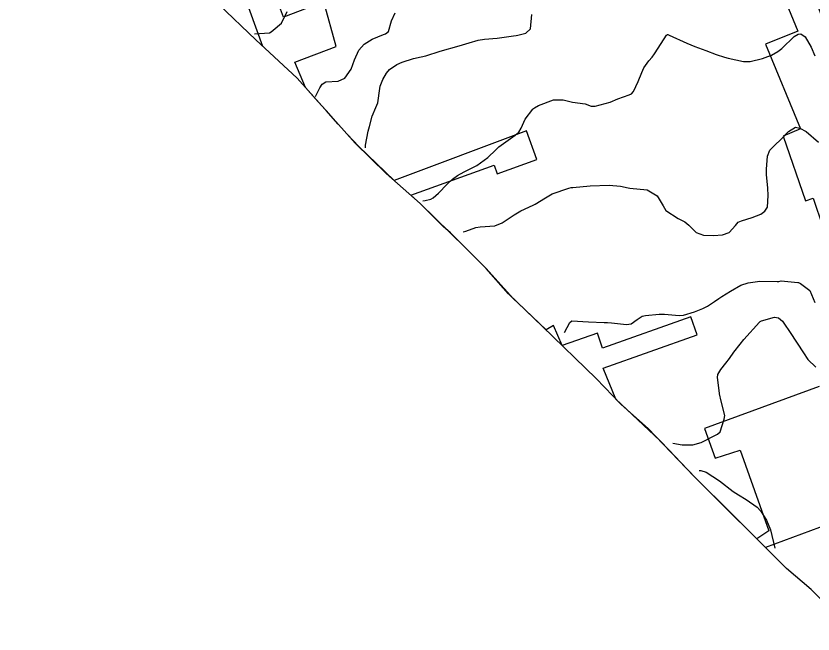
# Model space of a CAD drawing. Header units: metres. Extents: x 298520 to 308411, y 7433745 to 7450750.
# Drawn here: x 303695.8 to 303779.8, y 7439978.8 to 7440043.9 of the extents above; entities that cross this region are included whole.
import ezdxf

# ---------------------------------------------------------------- set-up
doc = ezdxf.new("R2010")
doc.units = ezdxf.units.M
doc.header["$LTSCALE"] = 10
for name, color, linetype in [('Area', 45, 'Continuous'), ('Curvas de Nivel 1m', 11, 'Continuous'), ('Curvas de Nivel 5m', 15, 'Continuous'), ('Edificações', 30, 'Continuous'), ('Vias Primárias', 230, 'Continuous')]:
    doc.layers.add(name, color=color, linetype=linetype)

msp = doc.modelspace()

# ---------------------------------------------------------------- linework, layer by layer
at = {"layer": 'Area'}
msp.add_polyline3d([(303784.294, 7439978.785, 766.414), (303779.577, 7439983.481, 761.784), (303776.994, 7439985.693, 761.784), (303767.222, 7439995.415, 766.123), (303762.395, 7440000.458, 766.893), (303759.554, 7440002.972, 767.424), (303756.935, 7440005.701, 760.283), (303751.263, 7440011.204, 764.243), (303747.683, 7440014.62, 764.313), (303745.315, 7440017.312, 759.483), (303741.565, 7440021.06, 762.684), (303740.802, 7440021.731, 762.864), (303740.326, 7440022.171, 762.853), (303738.381, 7440024.138, 757.934), (303734.786, 7440027.311, 757.384), (303731.514, 7440030.512, 762.293), (303725.392, 7440037.358, 757.513), (303721.03, 7440041.379, 755.014), (303705.439, 7440056.318, 752.703)], dxfattribs=at)
at = {"layer": 'Curvas de Nivel 1m', "flags": 128}
for points, elevation in [([(303727.343, 7440035.42), (303727.777, 7440036.34), (303728.031, 7440036.734), (303728.432, 7440036.959), (303729.713, 7440037.038), (303730.438, 7440037.34), (303731.084, 7440038.301), (303731.447, 7440039.279), (303731.908, 7440040.288), (303732.48, 7440040.946), (303733.305, 7440041.451), (303734.49, 7440041.94), (303734.719, 7440042.029), (303735.043, 7440042.255), (303735.352, 7440043.409), (303735.736, 7440044.248)], 756), ([(303732.603, 7440030.03), (303732.595, 7440030.278), (303732.883, 7440031.76), (303733.026, 7440032.273), (303733.296, 7440033.365), (303733.701, 7440034.267), (303733.905, 7440034.768), (303734.116, 7440036.263), (303734.165, 7440036.524), (303734.437, 7440037.211), (303734.815, 7440037.889), (303735.121, 7440038.253), (303735.902, 7440038.802), (303736.461, 7440039.047), (303737.668, 7440039.425), (303738.467, 7440039.609), (303738.953, 7440039.72), (303740.473, 7440040.19), (303742.479, 7440040.746), (303743.545, 7440041.087), (303744.485, 7440041.372), (303745.15, 7440041.47), (303746.487, 7440041.568), (303748.204, 7440041.808), (303748.491, 7440041.864), (303748.681, 7440041.898), (303749.491, 7440042.08), (303750.01, 7440042.566), (303750.14, 7440044.074)], 757), ([(303738.643, 7440024.44), (303738.891, 7440024.465), (303739.496, 7440024.595), (303739.751, 7440024.732), (303740.293, 7440025.239), (303741.225, 7440026.176), (303741.78, 7440026.699), (303742.317, 7440027.095), (303743.005, 7440027.47), (303744.333, 7440028.14), (303745.484, 7440028.986), (303746.35, 7440029.812), (303746.674, 7440030.115), (303748.366, 7440031.357), (303748.777, 7440031.678), (303749.005, 7440032.084), (303749.424, 7440033.043), (303750.236, 7440034.072), (303750.319, 7440034.156), (303750.405, 7440034.23), (303750.833, 7440034.49), (303752.413, 7440035.073), (303753.435, 7440035.057), (303754.411, 7440034.822), (303755.75, 7440034.666), (303756.407, 7440034.422), (303756.802, 7440034.389), (303758.412, 7440034.833), (303759.205, 7440035.172), (303760.419, 7440035.602), (303760.663, 7440035.705), (303760.863, 7440035.946), (303761.366, 7440037.008), (303761.748, 7440037.937), (303761.943, 7440038.442), (303762.462, 7440039.174), (303762.836, 7440039.556), (303763.09, 7440039.921), (303764.096, 7440041.513), (303764.333, 7440041.902), (303764.436, 7440041.959), (303764.494, 7440041.947), (303764.605, 7440041.899), (303766.485, 7440041.059), (303767.32, 7440040.706), (303768.477, 7440040.259), (303769.578, 7440039.839), (303770.469, 7440039.552), (303770.837, 7440039.456), (303772.462, 7440039.095), (303773.167, 7440039.095), (303774.468, 7440039.44), (303774.729, 7440039.517), (303775.423, 7440039.77), (303776.091, 7440040.149), (303776.48, 7440040.492), (303777.804, 7440041.74), (303778.233, 7440041.998), (303778.497, 7440042.019), (303778.961, 7440041.725), (303779.591, 7440040.609), (303779.993, 7440039.715)], 758), ([(303742.913, 7440021.16), (303743.172, 7440021.222), (303744.248, 7440021.636), (303744.686, 7440021.699), (303746.25, 7440021.795), (303746.996, 7440022.109), (303747.755, 7440022.603), (303748.266, 7440022.944), (303748.985, 7440023.37), (303750.281, 7440023.957), (303750.357, 7440023.994), (303750.488, 7440024.068), (303751.587, 7440024.76), (303752.294, 7440025.173), (303754.037, 7440025.761), (303754.301, 7440025.822), (303754.474, 7440025.846), (303756.303, 7440026), (303758.304, 7440026.097), (303759.499, 7440025.958), (303760.301, 7440025.796), (303760.469, 7440025.78), (303762.3, 7440025.589), (303763.344, 7440024.965), (303763.988, 7440023.904), (303764.276, 7440023.424), (303765.579, 7440022.571), (303766.258, 7440022.204), (303766.688, 7440021.873), (303767.474, 7440021.09), (303768.243, 7440020.812), (303769.3, 7440020.782), (303770.243, 7440020.847), (303770.959, 7440021.109), (303771.605, 7440021.816), (303771.907, 7440022.165), (303772.261, 7440022.339), (303773.385, 7440022.674), (303774.272, 7440023.038), (303774.71, 7440023.342), (303774.989, 7440023.773), (303775.073, 7440024.994), (303775.022, 7440025.773), (303774.889, 7440027.203), (303774.876, 7440027.774), (303774.985, 7440029.131), (303775.245, 7440029.771), (303775.798, 7440030.326), (303776.364, 7440030.853), (303777.206, 7440031.747), (303777.929, 7440032.187), (303778.378, 7440032.096), (303779.053, 7440031.723), (303780.362, 7440030.618)], 759), ([(303764.993, 7439998.88), (303765.981, 7439998.716), (303767.123, 7439998.727), (303767.984, 7439998.961), (303769.728, 7439999.834), (303769.995, 7440000.085), (303770.422, 7440001.413), (303770.503, 7440001.825), (303770.04, 7440003.609), (303769.991, 7440003.831), (303769.976, 7440003.899), (303769.724, 7440005.833), (303769.763, 7440006.138), (303770.075, 7440006.643), (303770.592, 7440007.318), (303770.964, 7440007.821), (303771.442, 7440008.474), (303772.108, 7440009.342), (303772.487, 7440009.804), (303774.132, 7440011.656), (303774.196, 7440011.716), (303774.338, 7440011.778), (303775.717, 7440012.187), (303776.138, 7440012.116), (303776.55, 7440011.756), (303777.531, 7440010.334), (303777.906, 7440009.742), (303778.11, 7440009.425), (303778.776, 7440008.406), (303779.25, 7440007.723), (303780.081, 7440006.905)], 761), ([(303767.783, 7439996.02), (303767.945, 7439996.009), (303768.535, 7439995.851), (303769.934, 7439994.913), (303771.365, 7439993.816), (303771.917, 7439993.445), (303772.744, 7439992.964), (303773.899, 7439992.17), (303774.264, 7439991.776), (303774.871, 7439990.782), (303775.319, 7439989.766), (303775.763, 7439987.85)], 762)]:
    msp.add_lwpolyline(points, dxfattribs=dict(at, elevation=elevation))
at = {"layer": 'Curvas de Nivel 5m', "flags": 128}
for points, elevation in [([(303720.893, 7440042.02), (303722.49, 7440042.142), (303722.65, 7440042.24), (303722.874, 7440042.396), (303723.758, 7440043.134), (303724.34, 7440044.382)], 755), ([(303753.583, 7440010.57), (303754.129, 7440011.614), (303754.364, 7440011.784), (303756.13, 7440011.697), (303757.781, 7440011.626), (303758.129, 7440011.608), (303758.522, 7440011.573), (303760.127, 7440011.387), (303760.609, 7440011.464), (303761.236, 7440011.939), (303761.788, 7440012.283), (303762.139, 7440012.362), (303763.575, 7440012.475), (303764.142, 7440012.481), (303765.676, 7440012.348), (303766.14, 7440012.376), (303767.291, 7440012.718), (303768.151, 7440013.076), (303768.651, 7440013.349), (303769.382, 7440013.838), (303769.852, 7440014.148), (303770.168, 7440014.35), (303771.082, 7440014.913), (303772.18, 7440015.533), (303772.945, 7440015.799), (303774.185, 7440015.953), (303776.014, 7440015.932), (303776.185, 7440015.948), (303776.414, 7440015.985), (303778.184, 7440015.835), (303778.263, 7440015.818), (303778.475, 7440015.736), (303779.441, 7440014.987), (303779.976, 7440013.713)], 760)]:
    msp.add_lwpolyline(points, dxfattribs=dict(at, elevation=elevation))
at = {"layer": 'Edificações', "elevation": 758.194}
for points in [[(303772.384, 7440056.437), (303778.167, 7440042.315), (303774.764, 7440040.921), (303778.462, 7440032.009), (303776.64, 7440031.253), (303778.986, 7440024.426), (303779.784, 7440024.701), (303780.822, 7440021.681)], [(303780.439, 7440004.878), (303768.337, 7440000.426), (303769.477, 7439997.329), (303772.089, 7439998.158), (303775.134, 7439989.664), (303773.852, 7439988.818), (303770.375, 7439992.278), (303768.209, 7439994.433), (303767.537, 7439995.101), (303766.521, 7439996.147), (303765.208, 7439997.518), (303764.602, 7439998.152), (303763.631, 7439999.166), (303759.003, 7440003.546), (303757.672, 7440006.816), (303767.577, 7440010.328), (303766.906, 7440012.221), (303757.601, 7440008.921), (303757.049, 7440010.477), (303753.353, 7440009.176), (303752.441, 7440011.295), (303751.648, 7440010.831), (303748.695, 7440013.654), (303748.22, 7440014.108), (303745.922, 7440016.622), (303745.315, 7440017.312), (303744.674, 7440017.953), (303743.82, 7440018.807), (303743.149, 7440019.477), (303738.381, 7440024.138), (303737.74, 7440024.703), (303737.39, 7440025.012), (303746.165, 7440028.171), (303746.491, 7440027.265), (303750.681, 7440028.773), (303749.585, 7440031.818), (303735.623, 7440026.572), (303731.894, 7440030.141), (303730.673, 7440031.453), (303729.733, 7440032.504), (303728.453, 7440033.935), (303727.986, 7440034.457), (303727.619, 7440034.867), (303727.33, 7440035.19), (303726.264, 7440036.383), (303725.146, 7440039.036), (303729.509, 7440040.707), (303728.228, 7440045.407), (303723.956, 7440043.787), (303721.854, 7440049.436)]]:
    msp.add_lwpolyline(points, dxfattribs=at)
at = {"layer": 'Vias Primárias', "elevation": 755.439}
msp.add_lwpolyline([(303721.772, 7440040.695), (303713.642, 7440063.23), (303707.505, 7440080.92), (303700.185, 7440101.065), (303696.253, 7440112.436, -0.212579), (303696.891, 7440119.842, -0.132564), (303699.641, 7440122.686, -0.066304), (303706.867, 7440125.795), (303717.252, 7440129.374), (303736.885, 7440136.402, -0.256692), (303746.482, 7440134.865, -0.106572), (303748.747, 7440132.16), (303754.903, 7440114.974), (303762.932, 7440092.711), (303770.125, 7440072.705), (303778.847, 7440049.051), (303786.681, 7440026.976), (303794.714, 7440004.992, -0.284709), (303792.793, 7439995.725, -0.109554), (303789.001, 7439993.168), (303774.774, 7439987.901)], format="xyb", dxfattribs=at)

doc.saveas('drawing.dxf')
